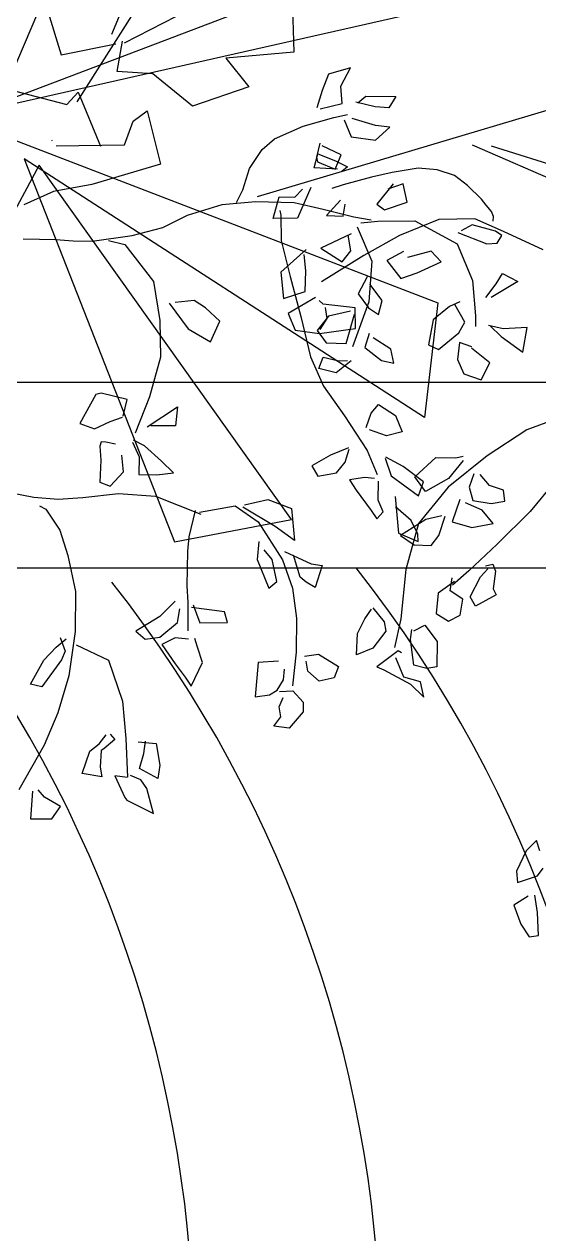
# Model space of a CAD drawing. Extents: x 83.79 to 84.7, y 88.08 to 89.17.
# Drawn here: x 84.251 to 84.3921, y 88.3698 to 88.7015 of the extents above; entities that cross this region are included whole.
import ezdxf

# ---------------------------------------------------------------- set-up
doc = ezdxf.new("R2010")
doc.units = 0
doc.header["$LTSCALE"] = 0.02
doc.header["$MEASUREMENT"] = 0
doc.layers.get('0').update_dxf_attribs({"color": 3, "linetype": 'CONTINUOUS'})

msp = doc.modelspace()

# ---------------------------------------------------------------- linework, layer by layer
for p, q in [((84.30048, 88.81192), (84.24247, 88.67594)), ((84.24436, 88.67992), (84.37754, 88.73048)), ((84.26552, 88.6802), (84.29499, 88.72645)), ((84.27503, 88.69873), (84.28075, 88.71248)), ((84.32437, 88.71263), (84.32498, 88.69374)), ((84.37696, 88.70881), (84.24872, 88.67974)), ((84.2785, 88.69638), (84.29633, 88.70545)), ((84.25758, 88.70462), (84.26117, 88.69306)), ((84.26117, 88.69306), (84.27613, 88.69608)), ((84.2765, 88.68845), (84.27796, 88.69684)), ((84.32498, 88.69374), (84.3063, 88.69215)), ((84.3063, 88.69215), (84.31263, 88.6843)), ((84.34054, 88.68949), (84.33452, 88.68774)), ((84.33787, 88.68442), (84.34054, 88.68949)), ((84.28629, 88.68785), (84.2765, 88.68845)), ((84.29718, 88.67901), (84.28629, 88.68785)), ((84.33452, 88.68774), (84.33272, 88.68326)), ((84.2476, 88.68339), (84.26269, 88.67939)), ((84.26269, 88.67939), (84.26585, 88.68279)), ((84.26585, 88.68279), (84.27199, 88.66805)), ((84.31263, 88.6843), (84.29718, 88.67901)), ((84.41302, 88.68335), (84.31488, 88.65409)), ((84.33272, 88.68326), (84.33131, 88.67853)), ((84.3382, 88.67969), (84.33787, 88.68442)), ((84.33218, 88.67828), (84.3382, 88.67969)), ((84.34729, 88.67877), (84.34201, 88.6801)), ((84.34255, 88.67985), (84.34475, 88.68168)), ((84.34475, 88.68168), (84.35291, 88.6816)), ((84.35104, 88.67853), (84.34729, 88.67877)), ((84.35291, 88.6816), (84.35104, 88.67853)), ((84.28094, 88.67485), (84.28477, 88.67765)), ((84.28477, 88.67765), (84.28842, 88.66307)), ((84.3388, 88.6752), (84.34067, 88.67055)), ((84.34736, 88.67363), (84.34094, 88.67562)), ((84.24189, 88.67215), (84.36446, 88.62502)), ((84.27856, 88.66835), (84.28094, 88.67485)), ((84.3513, 88.67321), (84.34736, 88.67363)), ((84.34736, 88.66964), (84.3513, 88.67321)), ((84.25865, 88.66959), (84.25879, 88.66964)), ((84.33212, 88.66881), (84.33118, 88.66499)), ((84.34067, 88.67055), (84.34736, 88.66964)), ((84.25983, 88.66813), (84.27856, 88.66835)), ((84.33051, 88.66209), (84.33158, 88.6659)), ((84.33158, 88.6659), (84.33639, 88.664)), ((84.33793, 88.66566), (84.33272, 88.66806)), ((84.33633, 88.66167), (84.33793, 88.66566)), ((84.25512, 88.66276), (84.191, 88.54358)), ((84.36082, 88.5936), (84.25105, 88.66457)), ((84.25105, 88.66457), (84.2922, 88.55947)), ((84.32433, 88.56561), (84.25512, 88.66276)), ((84.28842, 88.66307), (84.26956, 88.65747)), ((84.33693, 88.66167), (84.33051, 88.66209)), ((84.33118, 88.66499), (84.33145, 88.66375)), ((84.33145, 88.66375), (84.33633, 88.66167)), ((84.33639, 88.664), (84.33973, 88.66234)), ((84.33973, 88.66234), (84.33813, 88.66109)), ((84.25904, 88.65559), (84.25095, 88.65188)), ((84.26956, 88.65747), (84.25904, 88.65559)), ((84.32523, 88.65403), (84.3273, 88.65619)), ((84.32964, 88.65669), (84.32596, 88.6483)), ((84.35217, 88.65769), (84.34776, 88.65212)), ((84.35498, 88.65769), (84.35077, 88.65619)), ((84.35605, 88.65262), (84.35498, 88.65769)), ((84.31928, 88.64814), (84.32095, 88.65412)), ((84.32095, 88.65412), (84.32523, 88.65403)), ((84.33773, 88.6532), (84.33392, 88.64897)), ((84.33846, 88.6488), (84.33907, 88.65212)), ((84.34776, 88.65212), (84.34983, 88.65054)), ((84.34983, 88.65054), (84.35605, 88.65262)), ((84.32114, 88.65038), (84.32138, 88.64905)), ((84.33392, 88.64897), (84.33846, 88.6488)), ((84.32596, 88.6483), (84.31928, 88.64814)), ((84.37383, 88.64648), (84.37082, 88.64482)), ((84.38025, 88.64473), (84.37383, 88.64648)), ((84.27418, 88.64216), (84.27866, 88.64108)), ((84.34067, 88.64399), (84.33238, 88.64008)), ((84.3406, 88.63934), (84.33987, 88.64357)), ((84.36996, 88.64432), (84.37791, 88.64125)), ((84.38199, 88.64349), (84.38025, 88.64473)), ((84.38072, 88.64141), (84.38199, 88.64349)), ((84.32837, 88.63967), (84.32142, 88.63344)), ((84.33238, 88.64008), (84.33826, 88.63626)), ((84.33826, 88.63626), (84.3406, 88.63934)), ((84.35504, 88.63909), (84.35043, 88.63668)), ((84.3626, 88.63917), (84.35611, 88.63751)), ((84.36541, 88.63626), (84.3626, 88.63917)), ((84.37791, 88.64125), (84.38072, 88.64141)), ((84.3283, 88.63386), (84.32783, 88.63826)), ((84.35043, 88.63668), (84.35431, 88.6317)), ((84.35879, 88.63327), (84.36541, 88.63626)), ((84.32142, 88.63344), (84.32209, 88.62622)), ((84.3281, 88.62813), (84.3283, 88.63386)), ((84.34508, 88.6322), (84.34261, 88.62755)), ((84.35431, 88.6317), (84.35879, 88.63327)), ((84.38045, 88.63029), (84.38219, 88.63311)), ((84.38219, 88.63311), (84.3864, 88.63087)), ((84.34923, 88.62572), (84.34582, 88.6302)), ((84.37758, 88.62655), (84.38045, 88.63029)), ((84.3864, 88.63087), (84.37905, 88.62655)), ((84.29762, 88.62564), (84.29241, 88.62514)), ((84.30076, 88.62364), (84.29762, 88.62564)), ((84.32209, 88.62622), (84.3281, 88.62813)), ((84.33091, 88.62647), (84.32342, 88.62215)), ((84.33305, 88.62472), (84.33191, 88.62564)), ((84.34261, 88.62755), (84.34548, 88.62364)), ((84.34816, 88.62182), (84.34923, 88.62572)), ((84.2908, 88.62497), (84.29595, 88.61791)), ((84.30471, 88.61999), (84.30076, 88.62364)), ((84.32342, 88.62215), (84.32536, 88.61758)), ((84.34181, 88.62364), (84.33305, 88.62472)), ((84.33352, 88.62381), (84.33399, 88.62074)), ((84.34054, 88.62273), (84.33452, 88.6214)), ((84.34187, 88.618), (84.34181, 88.62364)), ((84.34548, 88.62364), (84.34816, 88.62182)), ((84.36762, 88.62406), (84.3632, 88.6204)), ((84.37049, 88.6253), (84.36762, 88.62406)), ((84.37189, 88.61974), (84.36915, 88.62456)), ((84.3021, 88.61434), (84.30471, 88.61999)), ((84.33452, 88.6214), (84.33138, 88.61742)), ((84.33399, 88.62074), (84.33211, 88.61775)), ((84.33934, 88.61393), (84.34161, 88.6219)), ((84.3632, 88.6204), (84.36187, 88.61351)), ((84.37022, 88.61683), (84.37189, 88.61974)), ((84.38239, 88.61791), (84.37831, 88.61883)), ((84.29595, 88.61791), (84.3021, 88.61434)), ((84.32536, 88.61758), (84.33205, 88.61667)), ((84.33138, 88.61742), (84.33386, 88.61409)), ((84.33205, 88.61667), (84.34187, 88.618)), ((84.34562, 88.61667), (84.34448, 88.61277)), ((84.36461, 88.61227), (84.37022, 88.61683)), ((84.37878, 88.61874), (84.38186, 88.61584)), ((84.38186, 88.61584), (84.3878, 88.61152)), ((84.38894, 88.61825), (84.38239, 88.61791)), ((84.3878, 88.61152), (84.38894, 88.61825)), ((84.33386, 88.61409), (84.33934, 88.61393)), ((84.34448, 88.61277), (84.34903, 88.6092)), ((84.35157, 88.61235), (84.34669, 88.61542)), ((84.35237, 88.60853), (84.35157, 88.61235)), ((84.36187, 88.61351), (84.36461, 88.61227)), ((84.37036, 88.61418), (84.36989, 88.60953)), ((84.37377, 88.61301), (84.37036, 88.61418)), ((84.37871, 88.60861), (84.3737, 88.6126)), ((84.33178, 88.60704), (84.33299, 88.61011)), ((84.33299, 88.61011), (84.33733, 88.60911)), ((84.34067, 88.60911), (84.3366, 88.60587)), ((84.33733, 88.60911), (84.33967, 88.6092)), ((84.34903, 88.6092), (84.35237, 88.60853)), ((84.36989, 88.60953), (84.37163, 88.60554)), ((84.3366, 88.60587), (84.33178, 88.60704)), ((84.37163, 88.60554), (84.37631, 88.60396)), ((84.37631, 88.60396), (84.37871, 88.60861)), ((84.27068, 88.5999), (84.26633, 88.59193)), ((84.27215, 88.60023), (84.27068, 88.5999)), ((84.2793, 88.59857), (84.27215, 88.60023)), ((84.27817, 88.594), (84.2793, 88.59857)), ((84.28472, 88.59101), (84.29307, 88.59657)), ((84.29307, 88.59657), (84.29254, 88.59134)), ((84.34616, 88.59483), (84.34823, 88.59716)), ((84.34823, 88.59716), (84.35284, 88.59417)), ((84.27035, 88.59051), (84.27462, 88.59251)), ((84.27462, 88.59251), (84.27797, 88.59367)), ((84.34482, 88.59085), (84.34616, 88.59483)), ((84.35284, 88.59417), (84.35471, 88.58968)), ((84.26633, 88.59193), (84.27035, 88.59051)), ((84.29254, 88.59134), (84.28572, 88.59134)), ((84.35037, 88.5886), (84.34569, 88.59018)), ((84.35471, 88.58968), (84.35037, 88.5886)), ((84.27215, 88.58694), (84.27175, 88.58578)), ((84.27175, 88.58578), (84.27208, 88.58188)), ((84.27342, 88.58686), (84.27215, 88.58694)), ((84.27609, 88.58628), (84.27342, 88.58686)), ((84.28077, 88.58686), (84.28258, 88.58279)), ((84.28398, 88.58586), (84.28104, 88.58736)), ((84.28866, 88.58163), (84.28398, 88.58586)), ((84.2783, 88.57872), (84.27783, 88.58329)), ((84.28258, 88.58279), (84.28245, 88.57798)), ((84.33499, 88.58329), (84.32991, 88.58038)), ((84.33994, 88.58528), (84.33499, 88.58329)), ((84.339, 88.58138), (84.34014, 88.58495)), ((84.35003, 88.58246), (84.35164, 88.57764)), ((84.35498, 88.58013), (84.35017, 88.58271)), ((84.35819, 88.57731), (84.36393, 88.58263)), ((84.36393, 88.58263), (84.36942, 88.58254)), ((84.36942, 88.58254), (84.37142, 88.58296)), ((84.27208, 88.58188), (84.27175, 88.5759)), ((84.29201, 88.57839), (84.28866, 88.58163)), ((84.32991, 88.58038), (84.33158, 88.57748)), ((84.33666, 88.57839), (84.339, 88.58138)), ((84.36053, 88.57598), (84.35498, 88.58013)), ((84.37136, 88.5818), (84.36741, 88.5769)), ((84.27175, 88.5759), (84.27456, 88.57474)), ((84.27456, 88.57474), (84.2783, 88.57872)), ((84.28245, 88.57798), (84.28739, 88.57789)), ((84.28739, 88.57789), (84.29201, 88.57839)), ((84.33158, 88.57748), (84.33666, 88.57839)), ((84.34442, 88.57715), (84.34021, 88.57648)), ((84.34021, 88.57648), (84.34208, 88.57366)), ((84.34709, 88.5769), (84.34442, 88.57715)), ((84.34809, 88.57092), (84.34816, 88.57615)), ((84.35164, 88.57764), (84.35919, 88.57216)), ((84.36106, 88.57333), (84.35819, 88.57731)), ((84.35919, 88.57216), (84.36053, 88.57598)), ((84.36741, 88.5769), (84.36106, 88.57333)), ((84.3743, 88.57814), (84.37309, 88.57449)), ((84.37864, 88.57499), (84.37604, 88.57798)), ((84.34208, 88.57366), (84.34616, 88.5681)), ((84.37309, 88.57449), (84.3741, 88.57084)), ((84.38245, 88.57366), (84.37864, 88.57499)), ((84.38285, 88.57067), (84.38245, 88.57366)), ((84.25526, 88.56942), (84.25694, 88.56843)), ((84.31146, 88.56967), (84.31788, 88.57108)), ((84.31788, 88.57108), (84.3243, 88.56868)), ((84.3495, 88.56776), (84.34809, 88.57092)), ((84.35277, 88.57191), (84.35371, 88.56187)), ((84.35719, 88.56536), (84.35284, 88.56909)), ((84.37049, 88.57108), (84.36835, 88.56502)), ((84.37657, 88.56818), (84.37202, 88.57017)), ((84.3741, 88.57084), (84.37904, 88.57)), ((84.37904, 88.57), (84.38285, 88.57067)), ((84.25694, 88.56843), (84.26077, 88.5627)), ((84.31982, 88.56369), (84.31099, 88.56901)), ((84.3243, 88.56868), (84.32516, 88.55988)), ((84.34616, 88.5681), (84.34776, 88.56585)), ((84.34776, 88.56585), (84.3495, 88.56776)), ((84.36554, 88.56668), (84.36113, 88.5656)), ((84.36474, 88.56129), (84.36648, 88.56652)), ((84.37965, 88.56453), (84.37657, 88.56818)), ((84.2922, 88.55947), (84.32433, 88.56561)), ((84.32516, 88.55988), (84.31982, 88.56369)), ((84.36113, 88.5656), (84.35424, 88.56129)), ((84.35899, 88.56162), (84.35719, 88.56536)), ((84.36835, 88.56502), (84.37376, 88.56345)), ((84.37376, 88.56345), (84.37965, 88.56453)), ((84.3154, 88.55963), (84.31487, 88.55464)), ((84.35371, 88.56187), (84.35906, 88.55963)), ((84.35424, 88.56129), (84.35799, 88.55871)), ((84.35906, 88.55963), (84.35899, 88.56162)), ((84.36266, 88.55846), (84.36474, 88.56129)), ((84.31901, 88.55464), (84.31687, 88.5573)), ((84.32242, 88.55689), (84.32971, 88.55348)), ((84.3267, 88.54983), (84.3249, 88.55581)), ((84.35799, 88.55871), (84.36266, 88.55846)), ((84.31487, 88.55464), (84.31814, 88.54684)), ((84.32035, 88.54867), (84.31901, 88.55464)), ((84.32971, 88.55348), (84.33272, 88.55298)), ((84.33272, 88.55298), (84.33085, 88.54701)), ((84.37751, 88.5529), (84.37951, 88.5534)), ((84.37951, 88.5534), (84.38025, 88.55149)), ((84.32837, 88.54842), (84.3267, 88.54983)), ((84.36781, 88.54609), (84.36835, 88.54966)), ((84.37329, 88.54443), (84.37617, 88.54991)), ((84.37617, 88.54991), (84.37817, 88.55215)), ((84.38025, 88.55149), (84.37965, 88.54659)), ((84.31814, 88.54684), (84.32035, 88.54867)), ((84.33085, 88.54701), (84.32837, 88.54842)), ((84.36902, 88.54867), (84.36454, 88.54543)), ((84.37129, 88.54377), (84.36781, 88.54609)), ((84.37965, 88.54659), (84.38045, 88.54493)), ((84.29247, 88.54327), (84.28826, 88.53903)), ((84.36454, 88.54543), (84.364, 88.53987)), ((84.37062, 88.53937), (84.37129, 88.54377)), ((84.37483, 88.54186), (84.37329, 88.54443)), ((84.38045, 88.54493), (84.37483, 88.54186)), ((84.29307, 88.53737), (84.29374, 88.54111)), ((84.30591, 88.54028), (84.29695, 88.54153)), ((84.29735, 88.54227), (84.29916, 88.53729)), ((84.30678, 88.53737), (84.30591, 88.54028)), ((84.34441, 88.53837), (84.34629, 88.54103)), ((84.34662, 88.54144), (84.3497, 88.53754)), ((84.364, 88.53987), (84.36734, 88.53779)), ((84.36734, 88.53779), (84.37062, 88.53937)), ((84.28826, 88.53903), (84.28164, 88.53505)), ((84.28826, 88.53339), (84.29307, 88.53737)), ((84.29916, 88.53729), (84.30678, 88.53737)), ((84.34241, 88.53439), (84.34441, 88.53837)), ((84.3497, 88.53754), (84.35016, 88.53505)), ((84.35792, 88.53513), (84.36086, 88.53663)), ((84.36086, 88.53663), (84.36427, 88.53214)), ((84.25978, 88.53065), (84.26252, 88.53289)), ((84.26092, 88.53331), (84.26226, 88.52949)), ((84.28164, 88.53505), (84.28418, 88.53281)), ((84.28418, 88.53281), (84.28826, 88.53339)), ((84.29241, 88.53314), (84.2888, 88.5314)), ((84.29608, 88.53281), (84.29241, 88.53314)), ((84.29856, 88.53065), (84.29782, 88.53297)), ((84.34214, 88.52849), (84.34241, 88.53439)), ((84.35016, 88.53505), (84.34662, 88.53032)), ((84.35692, 88.53272), (84.35732, 88.53546)), ((84.35785, 88.52567), (84.35692, 88.53272)), ((84.25637, 88.52708), (84.25978, 88.53065)), ((84.26226, 88.52949), (84.26125, 88.52716)), ((84.2888, 88.5314), (84.29247, 88.52608)), ((84.29996, 88.52641), (84.29856, 88.53065)), ((84.34662, 88.53032), (84.34214, 88.52849)), ((84.35357, 88.52965), (84.34776, 88.52525)), ((84.35451, 88.52907), (84.35357, 88.52965)), ((84.36427, 88.53214), (84.36414, 88.52525)), ((84.25276, 88.52044), (84.25637, 88.52708)), ((84.26125, 88.52716), (84.25584, 88.51977)), ((84.29247, 88.52608), (84.29515, 88.52243)), ((84.29682, 88.51994), (84.29996, 88.52641)), ((84.3152, 88.52641), (84.31433, 88.51703)), ((84.32075, 88.52683), (84.3152, 88.52641)), ((84.32791, 88.52816), (84.33172, 88.52866)), ((84.32877, 88.52401), (84.32837, 88.52675)), ((84.33172, 88.52866), (84.3372, 88.52533)), ((84.35511, 88.52243), (84.35297, 88.52766)), ((84.32216, 88.52168), (84.32242, 88.52459)), ((84.33192, 88.52127), (84.32877, 88.52401)), ((84.3372, 88.52533), (84.33599, 88.52226)), ((84.34776, 88.52525), (84.34963, 88.52442)), ((84.34963, 88.52442), (84.35698, 88.52052)), ((84.36146, 88.52475), (84.35785, 88.52567)), ((84.36414, 88.52525), (84.36146, 88.52475)), ((84.25584, 88.51977), (84.25276, 88.52044)), ((84.29515, 88.52243), (84.29682, 88.51994)), ((84.32042, 88.51886), (84.32216, 88.52168)), ((84.33599, 88.52226), (84.33192, 88.52127)), ((84.35972, 88.5211), (84.35511, 88.52243)), ((84.35698, 88.52052), (84.36059, 88.51695)), ((84.36059, 88.51695), (84.35972, 88.5211)), ((84.31433, 88.51703), (84.31828, 88.51753)), ((84.31828, 88.51753), (84.32042, 88.51886)), ((84.32095, 88.51429), (84.32202, 88.51678)), ((84.32102, 88.51844), (84.3247, 88.51869)), ((84.3247, 88.51869), (84.3275, 88.51554)), ((84.32142, 88.51155), (84.32095, 88.51429)), ((84.3275, 88.51288), (84.32369, 88.5084)), ((84.3275, 88.51554), (84.3275, 88.51288)), ((84.31948, 88.50898), (84.32142, 88.51155)), ((84.27162, 88.50408), (84.27355, 88.50657)), ((84.27456, 88.50674), (84.27589, 88.50532)), ((84.32369, 88.5084), (84.31948, 88.50898)), ((84.26907, 88.50209), (84.27162, 88.50408)), ((84.27289, 88.50275), (84.27215, 88.50225)), ((84.27589, 88.50532), (84.27289, 88.50275)), ((84.28231, 88.50466), (84.28719, 88.50425)), ((84.28385, 88.50151), (84.28432, 88.50483)), ((84.28719, 88.50425), (84.28826, 88.49827)), ((84.26694, 88.49594), (84.26907, 88.50209)), ((84.27215, 88.50225), (84.27188, 88.49769)), ((84.28265, 88.49735), (84.28385, 88.50151)), ((84.27188, 88.49769), (84.27228, 88.49503)), ((84.28766, 88.49461), (84.28265, 88.49735)), ((84.28826, 88.49827), (84.28766, 88.49461)), ((84.27228, 88.49503), (84.26694, 88.49594)), ((84.27589, 88.49536), (84.27863, 88.48938)), ((84.27924, 88.49486), (84.27589, 88.49536)), ((84.28305, 88.49428), (84.28017, 88.49544)), ((84.28465, 88.49187), (84.28305, 88.49428)), ((84.2533, 88.49113), (84.25276, 88.48357)), ((84.25657, 88.48947), (84.2549, 88.49146)), ((84.26099, 88.48689), (84.25657, 88.48947)), ((84.28646, 88.48498), (84.28465, 88.49187)), ((84.25858, 88.48357), (84.26099, 88.48689)), ((84.27863, 88.48938), (84.27917, 88.48864)), ((84.27917, 88.48864), (84.28646, 88.48498)), ((84.25276, 88.48357), (84.25858, 88.48357)), ((84.39154, 88.47759), (84.38867, 88.47477)), ((84.39241, 88.47477), (84.39154, 88.47759)), ((84.38867, 88.47477), (84.386, 88.46921)), ((84.39175, 88.46788), (84.39335, 88.47004)), ((84.386, 88.46921), (84.38633, 88.46613)), ((84.38633, 88.46613), (84.39175, 88.46788)), ((84.38921, 88.46232), (84.38526, 88.45991)), ((84.38526, 88.45991), (84.3872, 88.45468)), ((84.39181, 88.45783), (84.39108, 88.46265)), ((84.39208, 88.4516), (84.39181, 88.45783)), ((84.3872, 88.45468), (84.38954, 88.45119)), ((84.38954, 88.45119), (84.39208, 88.4516))]:
    msp.add_line(p, q)
at = {"color": 2}
for p, q in [((84.32752, 88.67346), (84.33591, 88.67587)), ((84.33591, 88.67587), (84.33966, 88.6767)), ((84.3197, 88.67006), (84.32752, 88.67346)), ((84.31626, 88.66707), (84.3197, 88.67006)), ((84.31283, 88.66192), (84.31626, 88.66707)), ((84.35902, 88.662), (84.35192, 88.66076)), ((84.36429, 88.6615), (84.35902, 88.662)), ((84.31099, 88.65602), (84.31283, 88.66192)), ((84.34625, 88.65951), (84.3385, 88.65744)), ((84.35192, 88.66076), (84.34625, 88.65951)), ((84.369, 88.65993), (84.36429, 88.6615)), ((84.3726, 88.65719), (84.369, 88.65993)), ((84.30924, 88.65254), (84.31099, 88.65602)), ((84.3385, 88.65744), (84.33539, 88.65636)), ((84.37643, 88.65345), (84.3726, 88.65719)), ((84.29582, 88.64905), (84.30533, 88.65204)), ((84.30533, 88.65204), (84.31443, 88.65279)), ((84.31443, 88.65279), (84.32505, 88.65254)), ((84.32505, 88.65254), (84.33303, 88.65071)), ((84.37771, 88.65179), (84.37643, 88.65345)), ((84.28904, 88.64573), (84.29582, 88.64905)), ((84.32138, 88.64905), (84.32153, 88.64216)), ((84.33303, 88.65071), (84.34142, 88.64863)), ((84.37914, 88.65013), (84.37771, 88.65179)), ((84.3797, 88.64872), (84.37914, 88.65013)), ((84.37962, 88.64747), (84.3797, 88.64872)), ((84.28065, 88.64349), (84.28904, 88.64573)), ((84.34142, 88.64863), (84.34613, 88.6478)), ((84.34238, 88.64589), (84.34637, 88.63651)), ((84.34333, 88.64697), (84.34804, 88.64747)), ((84.34804, 88.64747), (84.35819, 88.64756)), ((84.36469, 88.64789), (84.35399, 88.64349)), ((84.35819, 88.64756), (84.36976, 88.64125)), ((84.37459, 88.64805), (84.36469, 88.64789)), ((84.3825, 88.64465), (84.37459, 88.64805)), ((84.25071, 88.64257), (84.25973, 88.64241)), ((84.25973, 88.64241), (84.26444, 88.64208)), ((84.26444, 88.64208), (84.26971, 88.64199)), ((84.26971, 88.64199), (84.28065, 88.64349)), ((84.32153, 88.64216), (84.32393, 88.63228)), ((84.35399, 88.64349), (84.34417, 88.63801)), ((84.39336, 88.63958), (84.3825, 88.64465)), ((84.27866, 88.64108), (84.28648, 88.63087)), ((84.36976, 88.64125), (84.37392, 88.6312)), ((84.34417, 88.63801), (84.33251, 88.63078)), ((84.34637, 88.63651), (84.34557, 88.6253)), ((84.32393, 88.63228), (84.32688, 88.62132)), ((84.28648, 88.63087), (84.28824, 88.62016)), ((84.37392, 88.6312), (84.37479, 88.62148)), ((84.34557, 88.6253), (84.3411, 88.61301)), ((84.28824, 88.62016), (84.2884, 88.61019)), ((84.32688, 88.62132), (84.32952, 88.61028)), ((84.37479, 88.62148), (84.37479, 88.61858)), ((84.2884, 88.61019), (84.28536, 88.59923)), ((84.32952, 88.61028), (84.33311, 88.60222)), ((84.28536, 88.59923), (84.28145, 88.58927)), ((84.33311, 88.60222), (84.33886, 88.59408)), ((84.33886, 88.59408), (84.34509, 88.58454)), ((84.39751, 88.59342), (84.38889, 88.59026)), ((84.38889, 88.59026), (84.37795, 88.58312)), ((84.34509, 88.58454), (84.3478, 88.57798)), ((84.37795, 88.58312), (84.36725, 88.57449)), ((84.39631, 88.57573), (84.38976, 88.56785)), ((84.24712, 88.57308), (84.25366, 88.57175)), ((84.26708, 88.57167), (84.2769, 88.57275)), ((84.2769, 88.57275), (84.28704, 88.572)), ((84.36725, 88.57449), (84.35918, 88.56453)), ((84.25366, 88.57175), (84.26037, 88.57117)), ((84.26037, 88.57117), (84.26708, 88.57167)), ((84.28704, 88.572), (84.2995, 88.5671)), ((84.2991, 88.56768), (84.30884, 88.56942)), ((84.30884, 88.56942), (84.31523, 88.56502)), ((84.2979, 88.5681), (84.29614, 88.56087)), ((84.38976, 88.56785), (84.38074, 88.55888)), ((84.26077, 88.5627), (84.26301, 88.55572)), ((84.31523, 88.56502), (84.32185, 88.55456)), ((84.35918, 88.56453), (84.35567, 88.5519)), ((84.29614, 88.56087), (84.29582, 88.55697)), ((84.29582, 88.55697), (84.29566, 88.54742)), ((84.38074, 88.55888), (84.373, 88.55157)), ((84.26301, 88.55572), (84.26508, 88.54593)), ((84.32185, 88.55456), (84.32457, 88.54684)), ((84.35567, 88.5519), (84.35431, 88.53837)), ((84.373, 88.55157), (84.36845, 88.54767)), ((84.26508, 88.54593), (84.265, 88.53488)), ((84.29566, 88.54742), (84.2959, 88.54285)), ((84.32457, 88.54684), (84.32569, 88.53854)), ((84.2959, 88.54285), (84.2959, 88.53513)), ((84.32569, 88.53854), (84.32561, 88.52924)), ((84.35431, 88.53837), (84.35256, 88.53057)), ((84.265, 88.53488), (84.26325, 88.52276)), ((84.26532, 88.53123), (84.27418, 88.52708)), ((84.27418, 88.52708), (84.27802, 88.51579)), ((84.32561, 88.52924), (84.32457, 88.52002)), ((84.26325, 88.52276), (84.26021, 88.51263)), ((84.27802, 88.51579), (84.2789, 88.50557)), ((84.26021, 88.51263), (84.25654, 88.50375)), ((84.25654, 88.50375), (84.24959, 88.49146)), ((84.2789, 88.50557), (84.27937, 88.49495))]:
    msp.add_line(p, q, dxfattribs=at)
at = {"color": 86, "linetype": 'Continuous'}
for p, q in [((84.37391, 88.66836), (84.42843, 88.6447)), ((84.43788, 88.64958), (84.37914, 88.668)), ((84.36446, 88.62502), (84.36082, 88.5936))]:
    msp.add_line(p, q, dxfattribs=at)
at = {"color": 1, "linetype": 'Continuous'}
msp.add_lwpolyline([(83.88912, 88.55239), (84.51137, 88.55239), (84.51137, 88.6032), (83.88912, 88.6032)], close=True, dxfattribs=at)
for centre in [(84.07222, 88.33968), (83.95407, 88.33574), (84.00527, 88.33574)]:
    msp.add_arc(centre, 0.34357, 321.7483, 38.2517, dxfattribs=at)

doc.saveas('drawing.dxf')
